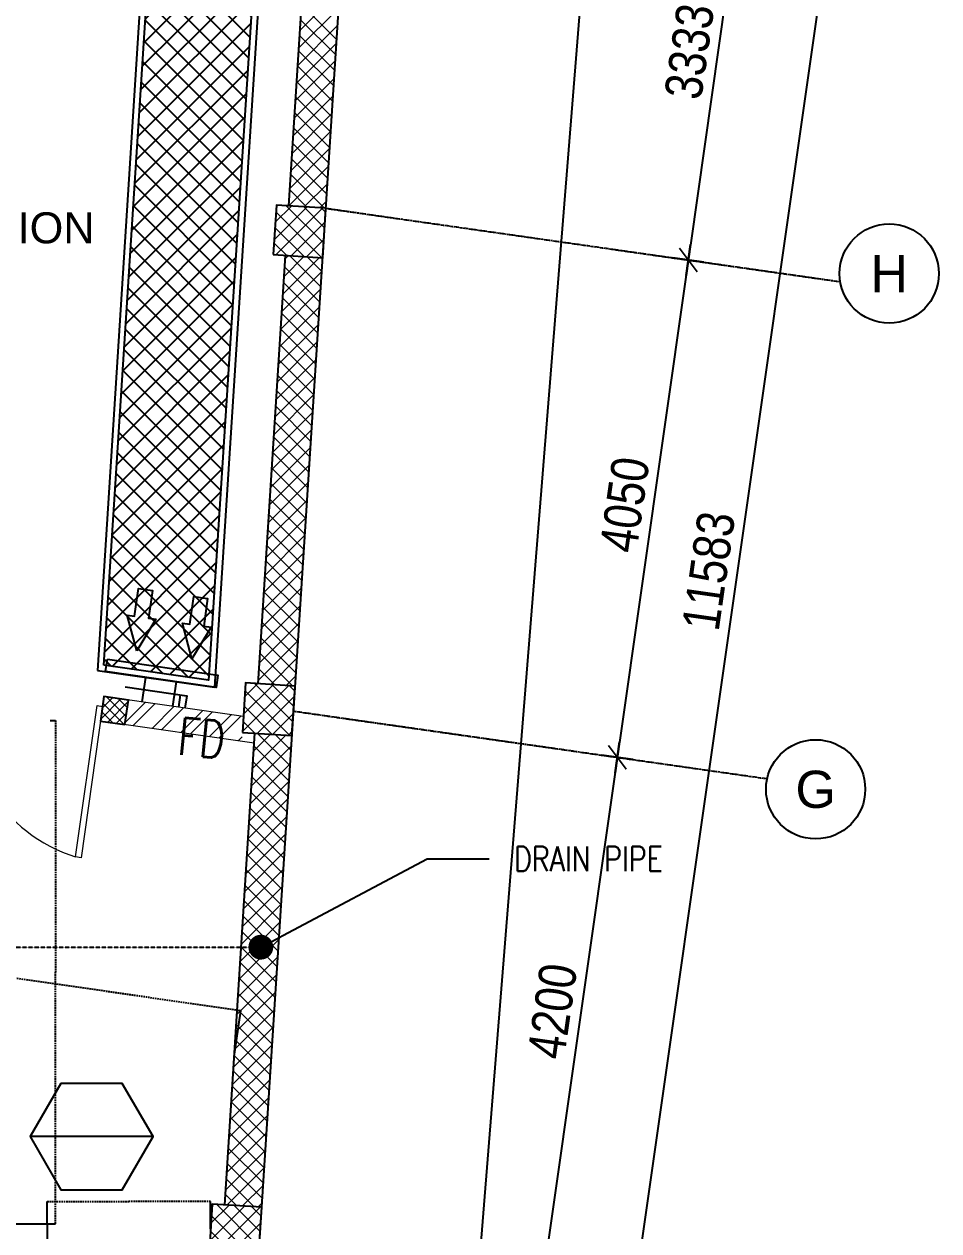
# Model space of a CAD drawing. Header units: inches. Extents: x 1152707 to 1351947, y 326920 to 480291.
# Drawn here: x 1234943 to 1242319, y 355954 to 365683 of the extents above; entities that cross this region are included whole.
import ezdxf
from ezdxf.enums import TextEntityAlignment as Align

# ---------------------------------------------------------------- set-up
doc = ezdxf.new("R2010")
doc.units = ezdxf.units.IN
doc.header["$MEASUREMENT"] = 0
for name, pattern in [('CENTER', [50.8, 31.75, -6.35, 6.35, -6.35]), ('DASHED', [19.05, 12.7, -6.35]), ('DOT2', [3.175, 0, -3.175])]:
    doc.linetypes.add(name, pattern=pattern)
for name, color, linetype, lineweight in [('A-BLOCK', 43, 'Continuous', 13), ('A-DOOR', 10, 'Continuous', 15), ('A-HATCH CONCRETE', 254, 'Continuous', 5), ('wall hatch', 252, 'Continuous', 0)]:
    doc.layers.add(name, color=color, linetype=linetype, lineweight=lineweight)
for name, color, linetype in [('AC-Equipment', 2, 'Continuous'), ('AC-Ref PIPES', 3, 'Continuous'), ('AC-Supply  DUCT', 30, 'Continuous'), ('AC-TEXT', 3, 'Continuous'), ('AC-TXT', 3, 'Continuous'), ('Axis', 9, 'CENTER'), ('dim-axis', 15, 'Continuous'), ('dim2', 7, 'Continuous'), ('FFNEW', 252, 'Continuous'), ('LGT ELEC', 252, 'Continuous'), ('S-COL', 210, 'Continuous'), ('S-WALL', 1, 'Continuous'), ('TEXT', 181, 'Continuous'), ('TRENCH', 8, 'Continuous')]:
    doc.layers.add(name, color=color, linetype=linetype)
doc.styles.add('1', font='romans.shx', dxfattribs={"width": 0.8, "height": 0.125})
doc.styles.add('AC_Duct', font='romans.shx', dxfattribs={"width": 0.8, "height": 0.2})
doc.styles.add('AC_Equipment', font='romans.shx', dxfattribs={"width": 0.75, "height": 0.3})
doc.styles.add('ARIAL', font='ARIALN.TTF')
doc.styles.get("Standard").update_dxf_attribs({"font": 'arial.ttf'})
doc.styles.add('style1', font='arial.ttf')
doc.dimstyles.new('DIM-100', dxfattribs={"dimscale": 150, "dimtxt": 2, "dimasz": 1, "dimexe": 0.75, "dimexo": 1, "dimgap": 0.5, "dimtad": 1, "dimdec": 0, "dimzin": 11, "dimdsep": 46, "dimtxsty": 'ARIAL', "dimblk": 'R', "dimcen": 2.5, "dimdle": 1, "dimclrd": 256, "dimclre": 256, "dimclrt": 256, "dimazin": 0, "dimtfac": 1, "dimtdec": 0, "dimtix": 1, "dimtmove": 2, "dimatfit": 3, "dimldrblk": 'R', "dimtolj": 1, "dimtzin": 3, "dimlwd": -1, "dimlwe": 13, "dimarcsym": 0})

# ---------------------------------------------------------------- blocks, each defined once
blk = doc.blocks.new('R')
for p, q in [((0, -1.05), (0, 1.05)), ((-1.05, 0), (1.05, 0))]:
    blk.add_line(p, q)
at = {"color": 4, "lineweight": 13}
blk.add_line((-0.707, -0.707), (0.707, 0.707), dxfattribs=at)
blk = doc.blocks.new('*D120')
at = {"layer": 'Defpoints', "color": 0, "transparency": 16777216}
for p in [(1472526, 590046.6), (1472055.2, 586747.4), (1472521.8, 586680.8)]:
    blk.add_point(p, dxfattribs=at)
at = {"layer": 'dim-axis', "color": 251, "linetype": 'DOT2', "lineweight": 13, "transparency": 16777216}
for p, q in [((1472674.5, 590025.4), (1473104.1, 589964.1)), ((1472203.6, 586726.2), (1472633.2, 586664.9))]:
    blk.add_line(p, q, dxfattribs=at)
at = {"layer": 'dim-axis', "color": 251, "transparency": 16777216}
blk.add_line((1472975.7, 589861.2), (1472538.8, 586799.6), dxfattribs=at)
at = {"layer": 'dim-axis', "color": 251, "transparency": 16777216, "xscale": 120, "yscale": 120, "zscale": 120}
for p, rotation in [((1472992.7, 589980), 81.87732561324607), ((1472521.8, 586680.8), 261.8773256132461)]:
    blk.add_blockref('R', p, dxfattribs=dict(at, rotation=rotation))
at = {"layer": 'dim-axis', "color": 251, "transparency": 16777216, "insert": (1472531.4, 588362.6), "char_height": 300, "attachment_point": 5, "rotation": 81.87733, "style": 'ARIAL'}
blk.add_mtext('\\A1;3333', dxfattribs=at)
blk = doc.blocks.new('*D121')
at = {"layer": 'Defpoints', "color": 0, "transparency": 16777216}
for p in [(1472055.2, 586747.4), (1471949.6, 582671.4), (1471949.6, 582671.4)]:
    blk.add_point(p, dxfattribs=at)
at = {"layer": 'dim-axis', "color": 251, "linetype": 'DOT2', "lineweight": 13, "transparency": 16777216}
for p, q in [((1472203.6, 586726.2), (1472633.2, 586664.9)), ((1471801.1, 582692.6), (1471838.2, 582687.3))]:
    blk.add_line(p, q, dxfattribs=at)
at = {"layer": 'dim-axis', "color": 251, "transparency": 16777216}
blk.add_line((1472504.8, 586562), (1471966.5, 582790.2), dxfattribs=at)
at = {"layer": 'dim-axis', "color": 251, "transparency": 16777216, "xscale": 120, "yscale": 120, "zscale": 120}
for p, rotation in [((1472521.8, 586680.8), 81.87732904779527), ((1471949.6, 582671.4), 261.8773290477953)]:
    blk.add_blockref('R', p, dxfattribs=dict(at, rotation=rotation))
at = {"layer": 'dim-axis', "color": 251, "transparency": 16777216, "insert": (1472009.8, 584708.4), "char_height": 300, "attachment_point": 5, "rotation": 81.87733, "style": 'ARIAL'}
blk.add_mtext('\\A1;4050', dxfattribs=at)
blk = doc.blocks.new('*D122')
at = {"layer": 'Defpoints', "color": 0, "transparency": 16777216}
for p in [(1471949.6, 582671.4), (1471356.1, 578513.6), (1471356.1, 578513.6)]:
    blk.add_point(p, dxfattribs=at)
at = {"layer": 'dim-axis', "color": 251, "linetype": 'DOT2', "lineweight": 13, "transparency": 16777216}
for p, q in [((1472098.1, 582650.2), (1472060.9, 582655.5)), ((1471504.6, 578492.4), (1471467.5, 578497.7))]:
    blk.add_line(p, q, dxfattribs=at)
at = {"layer": 'dim-axis', "color": 251, "transparency": 16777216}
blk.add_line((1471932.6, 582552.6), (1471373.1, 578632.4), dxfattribs=at)
at = {"layer": 'dim-axis', "color": 251, "transparency": 16777216, "xscale": 120, "yscale": 120, "zscale": 120}
for p, rotation in [((1471949.6, 582671.4), 81.87732904779527), ((1471356.1, 578513.6), 261.8773290477953)]:
    blk.add_blockref('R', p, dxfattribs=dict(at, rotation=rotation))
at = {"layer": 'dim-axis', "color": 251, "transparency": 16777216, "insert": (1471427, 580624.7), "char_height": 300, "attachment_point": 5, "rotation": 81.87733, "style": 'ARIAL'}
blk.add_mtext('\\A1;4200', dxfattribs=at)
blk = doc.blocks.new('*D126')
at = {"layer": 'Defpoints', "color": 0, "transparency": 16777216}
for p in [(1473731, 589874.6), (1472094.4, 578408.2), (1472094.4, 578408.2)]:
    blk.add_point(p, dxfattribs=at)
at = {"layer": 'dim-axis', "color": 251, "linetype": 'DOT2', "lineweight": 13, "transparency": 16777216}
for p, q in [((1473582.5, 589895.8), (1473619.6, 589890.5)), ((1471945.9, 578429.4), (1471983.1, 578424.1))]:
    blk.add_line(p, q, dxfattribs=at)
at = {"layer": 'dim-axis', "color": 251, "transparency": 16777216}
blk.add_line((1473714, 589755.8), (1472111.4, 578527), dxfattribs=at)
at = {"layer": 'dim-axis', "color": 251, "transparency": 16777216, "xscale": 120, "yscale": 120, "zscale": 120}
for p, rotation in [((1473731, 589874.6), 81.87726641554076), ((1472094.4, 578408.2), 261.8772664155408)]:
    blk.add_blockref('R', p, dxfattribs=dict(at, rotation=rotation))
at = {"layer": 'dim-axis', "color": 251, "transparency": 16777216, "insert": (1472686.8, 584173.7), "char_height": 300, "attachment_point": 5, "rotation": 81.87727, "style": 'ARIAL'}
blk.add_mtext('\\A1;11583', dxfattribs=at)
blk = doc.blocks.new('*D106')
at = {"layer": 'Defpoints', "color": 0, "transparency": 16777216}
for p in [(1470259.6, 590369.1), (1468019.2, 562458.6), (1469529.6, 562337.3)]:
    blk.add_point(p, dxfattribs=at)
at = {"layer": 'dim-axis', "color": 251, "linetype": 'DOT2', "lineweight": 13, "transparency": 16777216}
for p, q in [((1470409.1, 590357.1), (1471882.1, 590238.8)), ((1468168.7, 562446.6), (1469641.7, 562328.3))]:
    blk.add_line(p, q, dxfattribs=at)
at = {"layer": 'dim-axis', "color": 251, "transparency": 16777216}
blk.add_line((1471760.4, 590128.2), (1469539.2, 562456.9), dxfattribs=at)
at = {"layer": 'dim-axis', "color": 251, "transparency": 16777216, "xscale": 120, "yscale": 120, "zscale": 120}
for p, rotation in [((1471770, 590247.8), 85.410651128382), ((1469529.6, 562337.3), 265.410651128382)]:
    blk.add_blockref('R', p, dxfattribs=dict(at, rotation=rotation))
at = {"layer": 'dim-axis', "color": 251, "transparency": 16777216, "insert": (1470422.4, 576310.8), "char_height": 300, "attachment_point": 5, "rotation": 85.41065, "style": 'ARIAL'}
blk.add_mtext('\\A1;28000', dxfattribs=at)
blk = doc.blocks.new('SWDFHGTRD')
at = {"layer": 'A-HATCH CONCRETE'}
h = blk.add_hatch(dxfattribs=at)
h.set_pattern_fill('ANSI37', color=254, scale=750)
h.set_pattern_definition([(45, (1178477.49, -15519.69), (-66.29126, 66.29126), []), (135, (1178477.49, -15519.69), (-66.29126, -66.29126), [])])
h.paths.add_polyline_path([(1236951.3, 417232.9), (1237350.5, 417207.3), (1237376.1, 417606.5), (1236977, 417632.1)])
h = blk.add_hatch(dxfattribs=at)
h.set_pattern_fill('ANSI37', color=254, scale=750)
h.set_pattern_definition([(45, (1178476.54, -15517.67), (-66.29126, 66.29126), []), (135, (1178476.54, -15517.67), (-66.29126, -66.29126), [])])
h.paths.add_polyline_path([(1236703.2, 413380.9), (1237102.4, 413355.2), (1237128, 413754.4), (1236728.8, 413780)])
h = blk.add_hatch(dxfattribs=at)
h.set_pattern_fill('ANSI37,_O', color=254, scale=450)
h.set_pattern_definition([(45, (1178477.49, -15519.695), (-39.7747564, 39.7747564), []), (135, (1178477.49, -15519.695), (-39.7747564, -39.7747564), [])])
h.paths.add_polyline_path([(1235784.4, 413642), (1235586.4, 413670.1), (1235558.1, 413472.1), (1235756.1, 413444)])
h = blk.add_hatch(dxfattribs=at)
h.set_pattern_fill('ANSI37', color=254, scale=750)
h.set_pattern_definition([(45, (1178476.84, -15514.68), (-66.29126, 66.29126), []), (135, (1178476.84, -15514.68), (-66.29126, -66.29126), [])])
h.paths.add_polyline_path([(1236433.8, 409179.8), (1236833, 409154.2), (1236858.6, 409553.3), (1236459.4, 409578.9)])
at = {"layer": 'TRENCH'}
h = blk.add_hatch(dxfattribs=at)
h.set_pattern_fill('ANSI37', color=254, scale=1000)
h.set_pattern_definition([(45, (668727.61, -11434.84), (-88.388348, 88.388348), []), (135, (668727.61, -11434.84), (-88.388348, -88.388348), [])])
h.paths.add_polyline_path([(1236869.8, 420658.8), (1236025.8, 420779.3), (1235586, 413922.6), (1236430, 413802.2)])
at = {"layer": 'wall hatch', "ltscale": 500}
h = blk.add_hatch(dxfattribs=at)
h.set_pattern_fill('ANSI32', color=254, scale=500)
h.set_pattern_definition([(45, (1178449.2, -15717.72), (-132.58252, 132.58252), []), (45, (1178537.6, -15717.72), (-132.58252, 132.58252), [])])
h.paths.add_polyline_path([(1230906, 414136.1), (1230934.3, 414334.1), (1229251.4, 414574.3), (1229223.1, 414376.3)])
h.paths.add_polyline_path([(1235785.2, 413642), (1235756.9, 413444), (1236699.8, 413310.4), (1236712.6, 413510.6)])
h.paths.add_polyline_path([(1233183, 413811.1), (1233211.2, 414009.1), (1231132.3, 414305.8), (1231104, 414107.9)])
at = {"layer": 'A-BLOCK', "color": 254, "ltscale": 100}
for p, q in [((1235558.9, 413472), (1235587.2, 413670)), ((1236712.5, 413509.4), (1235587.2, 413670)), ((1236798.5, 413295.1), (1235558.9, 413472))]:
    blk.add_line(p, q, dxfattribs=at)
at = {"layer": 'A-DOOR', "color": 254}
blk.add_line((1235532.2, 413596.7), (1235575.8, 413590.5), dxfattribs=at)
blk.add_lwpolyline([(1235569.5, 413546.9), (1235575.7, 413590.5), (1235401.7, 412371), (1235358.1, 412377.2), (1235532.2, 413596.7)], dxfattribs=at)
blk.add_arc((1235737.5, 413580.4), 1261.6, 172.41266, 252.49964, dxfattribs=at)
at = {"layer": 'A-HATCH CONCRETE', "color": 254, "linetype": 'Continuous'}
for p, q in [((1237166.9, 419041.2), (1237488.2, 419362.4)), ((1237462.8, 418967.1), (1237180.3, 419249.6)), ((1237157.9, 418899.5), (1237479.1, 419220.8)), ((1237148.8, 418757.9), (1237470, 419079.1)), ((1237454.8, 418842.5), (1237172.3, 419125)), ((1237139.7, 418616.2), (1237460.9, 418937.4)), ((1237446.8, 418717.9), (1237164.3, 419000.4)), ((1237438.8, 418593.3), (1237156.3, 418875.9)), ((1237130.6, 418474.5), (1237451.8, 418795.8)), ((1237430.9, 418468.8), (1237148.4, 418751.3)), ((1237121.5, 418332.9), (1237442.7, 418654.1)), ((1237422.9, 418344.2), (1237140.4, 418626.7)), ((1237112.4, 418191.2), (1237433.7, 418512.4)), ((1237414.9, 418219.6), (1237132.4, 418502.1)), ((1237103.4, 418049.5), (1237424.6, 418370.8)), ((1237406.9, 418095), (1237124.4, 418377.5)), ((1237398.9, 417970.4), (1237116.4, 418252.9)), ((1237094.3, 417907.9), (1237415.5, 418229.1)), ((1237085.2, 417766.2), (1237406.4, 418087.4)), ((1237390.9, 417845.8), (1237108.4, 418128.3)), ((1237382.9, 417721.2), (1237100.4, 418003.7)), ((1237077.2, 417625.6), (1237397.3, 417945.8)), ((1237364.3, 417607.2), (1237092.4, 417879.1)), ((1237201.8, 417617.7), (1237388.2, 417804.1)), ((1237222.6, 417616.3), (1237084.4, 417754.5)), ((1237081, 417625.4), (1237076.5, 417629.9)), ((1237326.4, 417609.7), (1237379.2, 417662.4)), ((1237030.7, 416916.2), (1237323.5, 417209)), ((1237039.8, 417057.9), (1237198.9, 417217)), ((1237048.9, 417199.6), (1237074.3, 417225)), ((1237335, 416973.6), (1237084.2, 417224.4)), ((1237343, 417098.2), (1237225.9, 417215.3)), ((1237021.6, 416774.6), (1237342.8, 417095.8)), ((1237327, 416849), (1237044.5, 417131.5)), ((1237319, 416724.4), (1237036.5, 417006.9)), ((1237012.5, 416632.9), (1237333.7, 416954.1)), ((1237003.4, 416491.2), (1237324.7, 416812.4)), ((1237311, 416599.8), (1237028.5, 416882.4)), ((1237303, 416475.3), (1237020.5, 416757.8)), ((1236994.4, 416349.6), (1237315.6, 416670.8)), ((1237295, 416350.7), (1237012.5, 416633.2)), ((1236985.3, 416207.9), (1237306.5, 416529.1)), ((1237287.1, 416226.1), (1237004.6, 416508.6)), ((1236976.2, 416066.2), (1237297.4, 416387.4)), ((1237279.1, 416101.5), (1236996.6, 416384)), ((1236967.1, 415924.6), (1237288.3, 416245.8)), ((1237271.1, 415976.9), (1236988.6, 416259.4)), ((1237263.1, 415852.3), (1236980.6, 416134.8)), ((1236958, 415782.9), (1237279.2, 416104.1)), ((1236948.9, 415641.2), (1237270.2, 415962.4)), ((1237255.1, 415727.7), (1236972.6, 416010.2)), ((1236939.9, 415499.6), (1237261.1, 415820.8)), ((1237247.1, 415603.1), (1236964.6, 415885.6)), ((1237239.1, 415478.5), (1236956.6, 415761)), ((1236930.8, 415357.9), (1237252, 415679.1)), ((1237231.1, 415353.9), (1236948.6, 415636.4)), ((1236921.7, 415216.2), (1237242.9, 415537.4)), ((1237223.2, 415229.3), (1236940.6, 415511.8)), ((1236912.6, 415074.6), (1237233.8, 415395.8)), ((1237215.2, 415104.7), (1236932.7, 415387.2)), ((1236903.5, 414932.9), (1237224.7, 415254.1)), ((1237207.2, 414980.1), (1236924.7, 415262.6)), ((1237199.2, 414855.5), (1236916.7, 415138)), ((1236894.4, 414791.2), (1237215.7, 415112.4)), ((1236885.4, 414649.6), (1237206.6, 414970.8)), ((1237191.2, 414730.9), (1236908.7, 415013.4)), ((1237183.2, 414606.3), (1236900.7, 414888.9)), ((1236876.3, 414507.9), (1237197.5, 414829.1)), ((1237175.2, 414481.8), (1236892.7, 414764.3)), ((1236867.2, 414366.2), (1237188.4, 414687.4)), ((1237167.2, 414357.2), (1236884.7, 414639.7)), ((1236858.1, 414224.6), (1237179.3, 414545.8)), ((1237159.2, 414232.6), (1236876.7, 414515.1)), ((1236849, 414082.9), (1237170.2, 414404.1)), ((1237151.3, 414108), (1236868.7, 414390.5)), ((1236839.9, 413941.2), (1237161.2, 414262.4)), ((1237143.3, 413983.4), (1236860.8, 414265.9)), ((1236830.9, 413799.6), (1237152.1, 414120.8)), ((1237135.3, 413858.8), (1236852.8, 414141.3)), ((1237105.6, 413755.9), (1236844.8, 414016.7)), ((1236930.9, 413767.1), (1237143, 413979.1)), ((1236963.9, 413764.9), (1236836.8, 413892.1)), ((1236804.5, 413773.2), (1236806.3, 413775.1)), ((1237055.5, 413759.1), (1237133.9, 413837.4)), ((1236723.1, 413691.8), (1236723.8, 413692.5)), ((1236726.9, 413736.8), (1236726.1, 413737.7)), ((1236824.4, 413771.9), (1236822.3, 413774)), ((1236718.3, 413612.8), (1236718.1, 413613.1)), ((1236710.1, 413488.5), (1236709.7, 413488.9)), ((1236714, 413550.1), (1236714, 413550.2)), ((1236704.1, 413407.6), (1236705, 413408.5)), ((1236785.4, 413091.2), (1237052.6, 413358.4)), ((1236794.5, 413232.9), (1236928.1, 413366.5)), ((1236803.5, 413374.4), (1236803.5, 413374.5)), ((1237086.8, 413111.8), (1236825.5, 413373.1)), ((1237094.8, 413236.4), (1236967.2, 413363.9)), ((1236776.4, 412949.6), (1237096.9, 413270.1)), ((1237078.8, 412987.2), (1236796.9, 413269.1)), ((1236767.3, 412807.9), (1237087.9, 413128.5)), ((1237070.9, 412862.5), (1236788.9, 413144.5)), ((1237062.9, 412737.9), (1236780.9, 413019.9)), ((1236758.2, 412666.2), (1237078.8, 412986.9)), ((1236749.1, 412524.6), (1237069.7, 412845.2)), ((1237054.9, 412613.3), (1236772.9, 412895.3)), ((1237046.9, 412488.7), (1236764.9, 412770.8)), ((1236740, 412382.9), (1237060.7, 412703.6)), ((1237039, 412364.1), (1236756.9, 412646.2)), ((1236730.9, 412241.2), (1237051.6, 412561.9)), ((1237031, 412239.5), (1236748.9, 412521.6)), ((1236721.9, 412099.6), (1237042.6, 412420.3)), ((1237023, 412114.9), (1236740.9, 412397)), ((1236712.8, 411957.9), (1237033.5, 412278.6)), ((1237015.1, 411990.3), (1236732.9, 412272.4)), ((1236703.7, 411816.2), (1237024.5, 412137)), ((1237007.1, 411865.6), (1236725, 412147.8)), ((1236999.1, 411741), (1236717, 412023.2)), ((1236694.6, 411674.6), (1237015.4, 411995.4)), ((1236685.5, 411532.9), (1237006.3, 411853.7)), ((1236991.2, 411616.4), (1236709, 411898.6)), ((1236983.2, 411491.8), (1236701, 411774)), ((1236676.4, 411391.2), (1236997.3, 411712.1)), ((1236975.2, 411367.2), (1236693, 411649.4)), ((1236667.4, 411249.6), (1236988.2, 411570.4)), ((1236967.3, 411242.6), (1236685, 411524.8)), ((1236658.3, 411107.9), (1236979.2, 411428.8)), ((1236959.3, 411118), (1236677, 411400.2)), ((1236649.2, 410966.3), (1236970.1, 411287.2)), ((1236951.3, 410993.3), (1236669, 411275.6)), ((1236943.3, 410868.7), (1236661, 411151)), ((1236640.1, 410824.6), (1236961, 411145.5)), ((1236631, 410682.9), (1236952, 411003.9)), ((1236935.4, 410744.1), (1236653.1, 411026.4)), ((1236621.9, 410541.3), (1236942.9, 410862.2)), ((1236927.4, 410619.5), (1236645.1, 410901.8)), ((1236919.4, 410494.9), (1236637.1, 410777.3)), ((1236612.9, 410399.6), (1236933.9, 410720.6)), ((1236603.8, 410257.9), (1236924.8, 410579)), ((1236911.5, 410370.3), (1236629.1, 410652.7)), ((1236903.5, 410245.7), (1236621.1, 410528.1)), ((1236594.7, 410116.3), (1236915.8, 410437.3)), ((1236895.5, 410121.1), (1236613.1, 410403.5)), ((1236585.6, 409974.6), (1236906.7, 410295.7)), ((1236887.6, 409996.4), (1236605.1, 410278.9)), ((1236576.5, 409832.9), (1236897.6, 410154)), ((1236879.6, 409871.8), (1236597.1, 410154.3)), ((1236567.4, 409691.3), (1236888.6, 410012.4)), ((1236871.6, 409747.2), (1236589.1, 410029.7)), ((1236863.6, 409622.6), (1236581.2, 409905.1)), ((1236580, 409571.2), (1236879.5, 409870.7)), ((1236796.3, 409557.3), (1236573.2, 409780.5)), ((1236704.6, 409563.2), (1236870.5, 409729.1)), ((1236654.7, 409566.4), (1236565.2, 409655.9)), ((1236455.4, 409500.5), (1236454.5, 409501.5)), ((1236829.2, 409555.2), (1236861.4, 409587.5)), ((1236450.6, 409441.9), (1236451.7, 409442.9)), ((1236447.4, 409375.9), (1236446.5, 409376.9))]:
    blk.add_line(p, q, dxfattribs=at)
at = {"layer": 'S-COL', "color": 254, "linetype": 'ByBlock'}
for points in [[(1236951.3, 417232.9), (1237350.5, 417207.3), (1237376.1, 417606.5), (1236977, 417632.1)], [(1236703.2, 413380.9), (1237102.4, 413355.2), (1237128, 413754.4), (1236728.8, 413780)], [(1236433.8, 409179.8), (1236833, 409154.2), (1236858.6, 409553.3), (1236459.4, 409578.9)]]:
    blk.add_lwpolyline(points, close=True, dxfattribs=at)
at = {"layer": 'S-COL', "color": 254}
blk.add_lwpolyline([(1235784.4, 413642), (1235586.4, 413670.1), (1235558.1, 413472.1), (1235756.1, 413444), (1235784.4, 413642)], close=True, dxfattribs=at)
at = {"layer": 'S-WALL', "color": 254}
for points in [[(1187960.8, 427992.9), (1187960.8, 427992.9), (1185665.7, 392967.3), (1235795.7, 392967.3), (1237587.4, 420909.9), (1223621.8, 422903.2)], [(1237076.2, 417625.7), (1237270.2, 420652.2), (1233726.7, 421157.9)], [(1236829.2, 413773.6), (1237050.6, 417226.5)], [(1236559.8, 409572.5), (1236803.6, 413374.4)]]:
    blk.add_lwpolyline(points, dxfattribs=at)
at = {"layer": 'TRENCH', "color": 254}
for p, q in [((1235979.4, 420836.4), (1235533.2, 413879.7)), ((1236922.7, 420701.8), (1236476.6, 413746.1)), ((1235533.2, 413879.7), (1236476.6, 413746.1))]:
    blk.add_line(p, q, dxfattribs=at)
blk.add_lwpolyline([(1235586, 413922.6), (1236025.8, 420779.3), (1236869.8, 420658.8), (1236430, 413802.2)], close=True, dxfattribs=at)
at = {"layer": 'TEXT', "color": 254, "ltscale": 0.5, "style": 'style1'}
blk.add_text('HIGH TENSION', height=250, dxfattribs=at).set_placement((1232988.6, 417324.2))
blk = doc.blocks.new('_Dot')
at = {"color": 0, "linetype": 'ByBlock', "lineweight": -2}
blk.add_line((-0.5, 0), (-1, 0), dxfattribs=at)
at = {"color": 0, "linetype": 'ByBlock', "const_width": 0.5}
blk.add_lwpolyline([(-0.25, 0, 1), (0.25, 0, 1)], format="xyb", close=True, dxfattribs=at)
blk = doc.blocks.new('A$C00FA4E35')
at = {"color": 252, "linetype": 'Continuous', "ltscale": 100}
for p, q in [((63714.33, 23397.18), (63728.48, 23496.174)), ((63506.706, 19934.621), (62516.396, 19934.621))]:
    blk.add_line(p, q, dxfattribs=at)
for points in [[(63375.241, 23850.166), (63299.013, 24138.833), (63358.411, 24130.355), (63390.202, 24353.098), (63501.574, 24337.202), (63469.783, 24114.459), (63529.181, 24105.982), (63375.241, 23850.166)], [(63820.726, 23786.584), (63744.499, 24075.25), (63803.897, 24066.773), (63835.688, 24289.515), (63947.059, 24273.62), (63915.268, 24050.877), (63974.666, 24042.4), (63820.726, 23786.584)], [(63138.369, 23782.961), (64029.34, 23655.796), (64015.21, 23556.799), (63124.239, 23683.964), (63138.369, 23782.961)], [(63283.007, 23559.846), (63777.977, 23489.099), (63763.827, 23390.105)]]:
    blk.add_lwpolyline(points, dxfattribs=at)
blk.add_lwpolyline([(62763.973, 20363.438), (62516.396, 19934.621), (62763.973, 19505.805), (63259.128, 19505.805), (63506.706, 19934.621), (63259.128, 20363.438)], close=True, dxfattribs=at)
at = {"layer": 'AC-Equipment', "color": 252, "linetype": 'Continuous'}
blk.add_lwpolyline([(62653.231, 19231.452), (62653.231, 16681.452), (60953.231, 16681.452), (60953.231, 19231.452)], close=True, dxfattribs=at)
at = {"layer": 'AC-Ref PIPES', "color": 252, "linetype": 'DASHED', "ltscale": 0.02}
blk.add_line((61959.871, 21462.198), (64375.947, 21462.198), dxfattribs=at)
at = {"layer": 'AC-Supply  DUCT', "color": 252, "linetype": 'Continuous', "ltscale": 0.02}
for p, q in [((63445.691, 23637.269), (63417.547, 23440.074)), ((63693.183, 23601.945), (63665.039, 23404.751))]:
    blk.add_line(p, q, dxfattribs=at)
at = {"layer": 'AC-TEXT', "color": 252, "linetype": 'ByBlock', "lineweight": -2}
blk.add_line((65717.657, 22173.608), (66217.657, 22173.608), dxfattribs=at)
blk.add_lwpolyline([(64552.645, 21555.888), (65717.657, 22173.608)], dxfattribs=at)
at = {"layer": 'dim2', "color": 252}
for p, q in [((62678.034, 23290.237), (62720.36, 23290.237)), ((64161.168, 20581.297), (64214.421, 20948.631)), ((62653.231, 19231.514), (62653.231, 19412.823)), ((63971.275, 19192.053), (63971.275, 19412.823)), ((62653.293, 19231.452), (62720.36, 19231.452))]:
    blk.add_line(p, q, dxfattribs=at)
at = {"layer": 'dim2', "color": 252, "linetype": 'DASHED'}
for p, q in [((62720.18, 23290.057), (62720.18, 21261.026)), ((64214.217, 20948.478), (61081.773, 21402.592)), ((62720.18, 19231.632), (62720.18, 21260.663)), ((62653.411, 19412.643), (63311.728, 19412.643)), ((63971.095, 19412.643), (63312.778, 19412.643))]:
    blk.add_line(p, q, dxfattribs=at)
for points in [[(62720.15, 23290.057), (62720.21, 23290.057), (62720.18, 23290.237)], [(64214.221, 20948.508), (64214.213, 20948.449), (64214.395, 20948.452)], [(62653.411, 19412.673), (62653.411, 19412.613), (62653.231, 19412.643)], [(63971.095, 19412.673), (63971.095, 19412.613), (63971.275, 19412.643)], [(62720.15, 19231.632), (62720.21, 19231.632), (62720.18, 19231.452)]]:
    blk.add_solid(points, dxfattribs=at)
at = {"layer": 'AC-TEXT', "color": 252, "lineweight": -2, "xscale": 200.000000046566, "yscale": 200.000000046566, "zscale": 200.000000046566, "rotation": 207.9337281501436}
blk.add_blockref('_Dot', (64375.947, 21462.198), dxfattribs=at)
at = {"color": 252, "linetype": 'Continuous', "ltscale": 100}
for tag, height, style, width, p in [('AHU', 288, 'AC_Equipment', 0.75, (56884.46, 22822.455)), ('B.03', 240, 'AC_Equipment', 0.7, (56884.46, 22467.255)), ('AHU', 288, 'AC_Equipment', 0.75, (63011.551, 19982.621)), ('200', 200, 'AC_Duct', 0.7, (62072.937, 19668.014)), ('B.01', 240, 'AC_Equipment', 0.7, (63011.551, 19627.421)), ('150', 200, 'AC_Duct', 0.7, (54936.662, 19610.001)), ('AHU', 288, 'AC_Equipment', 0.75, (24436.928, 17572.269)), ('B.04', 240, 'AC_Equipment', 0.7, (24436.928, 17217.069)), ('EF', 288, 'AC_Equipment', 0.75, (13361.997, 10940.286)), ('01', 240, 'AC_Equipment', 0.7, (13361.997, 10585.086)), ('AHU', 288, 'AC_Equipment', 0.75, (62113.318, 8777.511)), ('200', 200, 'AC_Duct', 0.7, (61069.801, 8536.962)), ('B.02', 240, 'AC_Equipment', 0.7, (62113.318, 8422.311)), ('MSU', 288, 'AC_Equipment', 0.75, (18640.373, 4334.348)), ('B.01', 240, 'AC_Equipment', 0.7, (18640.373, 3979.148))]:
    blk.add_attdef(tag, text='', height=height, dxfattribs=dict(at, style=style, width=width)).set_placement(p, align=Align.CENTER)
at = {"layer": 'AC-TEXT', "color": 252, "insert": (66417.657, 22273.608), "char_height": 200, "attachment_point": 1, "style": 'AC_Duct'}
blk.add_mtext('DRAIN PIPE', dxfattribs=at)
at = {"layer": 'AC-TXT', "color": 252, "style": '1', "width": 0.75}
blk.add_text('FD', height=300, rotation=354.5689133, dxfattribs=at).set_placement((63697.866, 23016.605))
at = {"layer": 'dim2', "color": 252, "linetype": 'DASHED', "char_height": 0.18, "attachment_point": 5}
for s, insert in [('\\A1;4058.79', (62720.18, 21260.845)), ('\\A1;1318.04', (63312.253, 19412.643))]:
    blk.add_mtext(s, dxfattribs=dict(at, insert=insert))
blk = doc.blocks.new('SGSR')
at = {"layer": 'Axis', "color": 251, "ltscale": 0.5}
for p, q in [((1469599, 587098), (1473733.4, 586507.9)), ((1469339.1, 583044), (1473161.2, 582498.5))]:
    blk.add_line(p, q, dxfattribs=at)
at = {"layer": 'Axis', "color": 251, "linetype": 'Continuous'}
for centre in [(1474142.1, 586571.3), (1473548.5, 582413.6)]:
    blk.add_circle(centre, 400, dxfattribs=at)
at = {"layer": 'S-WALL', "color": 251}
blk.add_lwpolyline([(1417889.2, 562458.6), (1468019.2, 562458.6), (1469810.8, 590401.2), (1420184.3, 597484.1)], close=True, dxfattribs=at)
at = {"layer": 'Axis', "color": 251, "linetype": 'Continuous', "style": 'style1'}
for s, p in [('H', (1474142.1, 586571.3)), ('G', (1473548.5, 582413.6))]:
    blk.add_text(s, height=300, dxfattribs=at).set_placement(p, align=Align.MIDDLE)
at = {"layer": 'dim-axis', "color": 251}
for p1, p2, distance, picture, middle in [((1470259.6, 590369.1), (1468019.2, 562458.6), 1515.3, '*D106', (1470422.4, 576310.8)), ((1472526, 590046.6), (1472055.2, 586747.4), 471.4, '*D120', (1472531.4, 588362.6)), ((1473731, 589874.6), (1472094.4, 578408.2), 0, '*D126', (1472686.8, 584173.7))]:
    dim = blk.add_aligned_dim(p1=p1, p2=p2, distance=distance, dimstyle='DIM-100', override={"dimasz": 0.8, "dimclrd": 251, "dimclre": 251, "dimclrt": 251}, dxfattribs=at)
    dim.commit()
    dim.dimension.update_dxf_attribs({"geometry": picture, "text_midpoint": middle})
for base, p1, p2, picture, middle in [((1471949.6, 582671.4), (1472055.2, 586747.4), (1471949.6, 582671.4), '*D121', (1472009.8, 584708.4)), ((1471356.1, 578513.6), (1471949.6, 582671.4), (1471356.1, 578513.6), '*D122', (1471427, 580624.7))]:
    dim = blk.add_linear_dim(base=base, p1=p1, p2=p2, angle=81.87733, dimstyle='DIM-100', override={"dimasz": 0.8, "dimclrd": 251, "dimclre": 251, "dimclrt": 251}, dxfattribs=at)
    dim.commit()
    dim.dimension.update_dxf_attribs({"geometry": picture, "text_midpoint": middle})

msp = doc.modelspace()

# ---------------------------------------------------------------- block references
at = {"color": 252, "linetype": 'Continuous', "ltscale": 100}
msp.add_blockref('A$C00FA4E35', (1172475.4, 336779.5), dxfattribs=at)
at = {"layer": 'FFNEW', "color": 6, "linetype": 'Continuous'}
msp.add_blockref('SGSR', (-232223.5, -222899.1), dxfattribs=at)
at = {"layer": 'LGT ELEC', "color": 252, "linetype": 'Continuous'}
msp.add_blockref('SWDFHGTRD', (0, -53407.9), dxfattribs=at)

doc.saveas('drawing.dxf')
